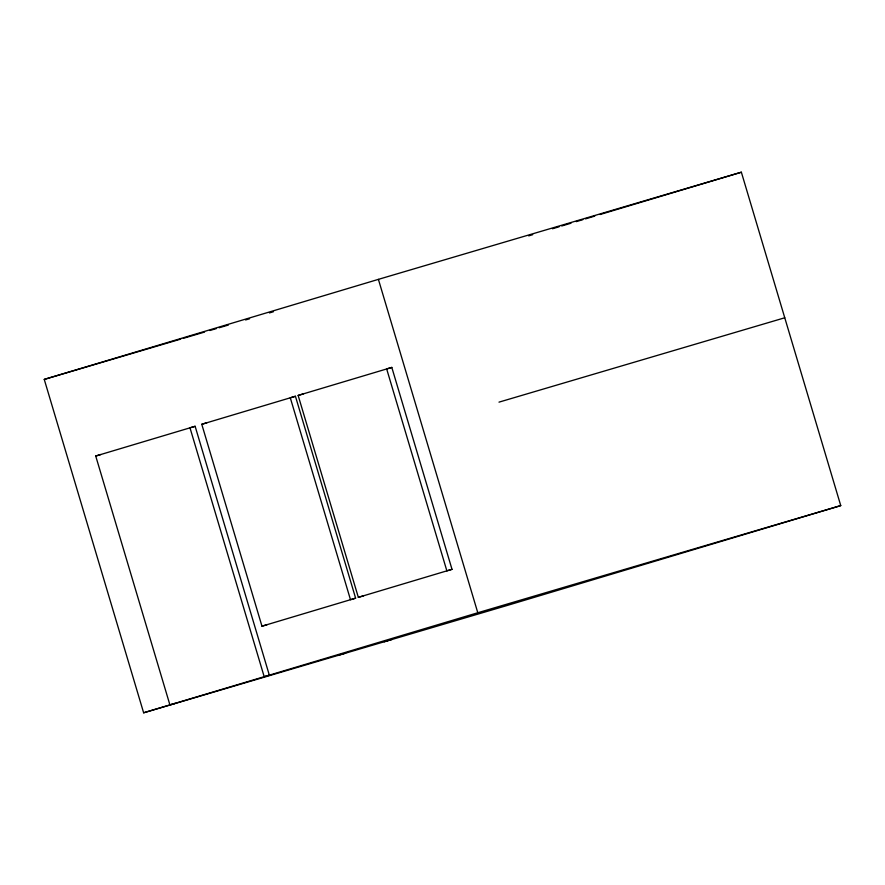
<?xml version="1.0" encoding="UTF-8"?>
<svg xmlns="http://www.w3.org/2000/svg" width="885" height="885" viewBox="0 0 885 885"><rect width="100%" height="100%" fill="white"/><g stroke="black" fill="none" stroke-linecap="round" stroke-linejoin="round"><path stroke-width="1.33" d="M44.25 379.399L378.404 279.361L741.364 172.21L840.75 505.601L506.596 605.639L143.636 712.79L44.25 379.399L180.695 339.121M528.721 235.875L532.681 234.68M552.494 228.75L559.099 226.781M561.743 225.985L570.991 223.219M576.268 221.637L582.872 219.657M585.516 218.872L594.764 216.106M600.041 214.524L741.364 172.21M175.064 703.376L169.909 704.903L95.724 456.029L195.131 426.293L269.328 675.155L264.184 676.682L189.987 427.809L195.131 426.293M201.769 424.28L295.435 396.27L355.626 598.172L261.971 626.193L201.769 424.28L206.924 422.764M298.145 395.429L391.812 367.419L452.003 569.32L358.337 597.342L298.145 395.429L303.29 393.913M143.636 712.79L477.789 612.752L840.75 505.601M337.849 655.486L345.703 653.13M384.167 641.813L392.022 639.457M183.339 338.335L204.535 332.074M209.833 330.514L216.46 328.556M219.104 327.771L228.385 325.038M245.599 319.95L249.57 318.777M269.449 312.914L273.421 311.741M391.812 367.419L386.668 368.934L446.859 570.847L452.003 569.32M295.435 396.27L290.291 397.785L350.482 599.698L355.626 598.172M95.724 456.029L100.868 454.514M498.996 402.144L784.752 317.781M358.337 597.342L363.492 595.826M261.971 626.193L267.115 624.677M378.404 279.361L477.789 612.752"/></g></svg>
